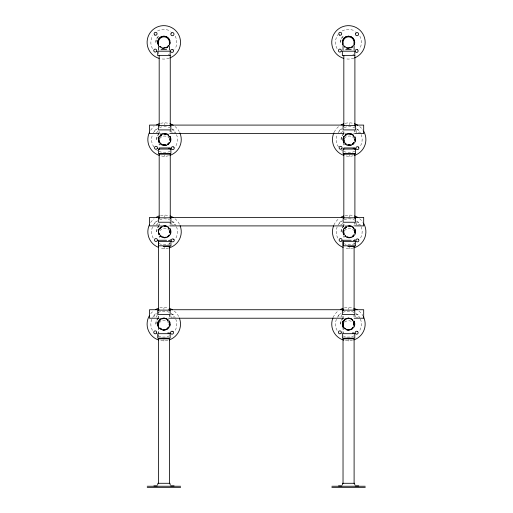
<?xml version="1.0" encoding="UTF-8"?>
<svg xmlns="http://www.w3.org/2000/svg" width="513" height="513" viewBox="0 0 513 513"><rect width="100%" height="100%" fill="white"/><g stroke="black" fill="none" stroke-linecap="round" stroke-linejoin="round"><path stroke-width="0.38" stroke-dasharray="2.56 1.92" d="M160.312 136.137C162.435 133.04 167.565 133.374 169.405 136.605A5.54 5.54 0 0 0 160.672 135.644M159.934 142.351C161.922 145.865 167.559 145.82 169.457 142.242M160.364 228.458C162.486 225.367 167.616 225.701 169.457 228.933A5.54 5.54 0 0 0 160.723 227.971M159.985 234.672C161.826 237.904 166.956 238.237 169.078 235.146M344.948 136.137C347.07 133.04 352.207 133.374 354.047 136.605A5.54 5.54 0 0 0 345.307 135.644M344.569 142.351C346.589 145.916 352.303 145.795 354.162 142.146M345.005 228.458C347.121 225.367 352.258 225.701 354.098 228.933A5.54 5.54 0 0 0 345.358 227.971M344.621 234.672C346.608 238.186 352.251 238.141 354.143 234.563M171.881 130.373L171.996 130.225A1.59 1.59 0 0 1 174.24 130.225A1.59 1.59 0 0 1 174.24 132.469L173.913 132.726M171.887 222.604L171.996 222.456A1.59 1.59 0 0 1 174.247 222.456A1.59 1.59 0 0 1 174.247 224.707L173.913 224.957A1.59 1.59 0 0 1 173.535 225.117M356.522 130.373L356.631 130.225A1.59 1.59 0 0 1 358.882 130.225A1.59 1.59 0 0 1 358.882 132.469L358.549 132.726M356.522 222.604L356.638 222.456A1.59 1.59 0 0 1 358.882 222.456A1.59 1.59 0 0 1 358.882 224.707L358.555 224.957A1.59 1.59 0 0 1 358.17 225.117M168.052 46.786A6.13 6.13 0 0 1 159.383 46.6C162.018 49.453 167.103 48.895 169.053 45.535M159.934 136.605C161.922 133.091 167.559 133.136 169.457 136.714M169.405 142.351L167.334 144.333L164.487 145.019M159.985 228.933C161.826 225.701 166.956 225.367 169.078 228.458M169.457 234.672L167.392 236.653L164.487 237.339M168.79 236.217A6.13 6.13 0 0 1 160.12 236.038C162.756 238.891 167.841 238.327 169.79 234.973M352.694 46.786A6.13 6.13 0 0 1 344.024 46.6C346.66 49.453 351.745 48.895 353.694 45.535M159.197 321.247C161.21 317.682 166.924 317.803 168.783 321.452M168.668 326.986L166.597 328.974L163.692 329.654M168.052 328.544A6.13 6.13 0 0 1 159.383 328.358C162.018 331.212 167.103 330.654 169.053 327.294M344.569 136.605C346.589 133.04 352.303 133.162 354.162 136.811A5.54 5.54 0 0 0 344.505 136.612M354.047 142.351C352.2 145.583 347.07 145.916 344.948 142.826M344.621 228.933C346.608 225.412 352.251 225.464 354.143 229.042M354.098 234.672L352.027 236.653L349.122 237.339M353.431 236.217A6.13 6.13 0 0 1 344.762 236.038C347.397 238.891 352.476 238.327 354.432 234.973M343.832 321.247C345.852 317.682 351.559 317.803 353.425 321.452M353.303 326.986C351.463 330.218 346.333 330.552 344.21 327.461M352.694 328.544A6.13 6.13 0 0 1 345.275 329.359C348.07 331.077 352.008 330.109 353.694 327.294M160.306 227.368C162.666 225.079 166.719 225.169 168.976 227.554A6.13 6.13 0 0 0 159.306 228.618M159.569 319.689C161.928 317.406 165.981 317.489 168.238 319.875A6.13 6.13 0 0 0 158.568 320.939M344.948 227.368C347.301 225.079 351.36 225.169 353.617 227.554A6.13 6.13 0 0 0 343.947 228.618M344.21 319.689C346.564 317.406 350.623 317.489 352.88 319.875A6.13 6.13 0 0 0 343.21 320.939M163.692 47.895L165.135 47.741M348.333 47.895L349.77 47.741M348.333 329.654L349.77 329.5M159.896 133.585L170.284 133.585M344.505 133.585L354.893 133.585M159.896 225.9L170.284 225.9M344.505 225.9L354.893 225.9M159.896 318.22L167.886 318.22M344.505 318.22L353.297 318.22M164.551 145.019L161.8 144.217L160.312 142.826M349.244 237.339L346.487 236.538L345.005 235.146M164.602 237.339L161.851 236.538L160.364 235.146M344.736 46.356C346.865 48.421 350.533 48.344 352.566 46.189A5.54 5.54 0 0 1 344.736 46.356L343.832 45.234M160.101 46.356C162.589 48.831 167.155 48.132 168.783 45.029A5.54 5.54 0 0 1 160.101 46.356L159.197 45.234M344.736 328.115C347.224 330.59 351.79 329.891 353.425 326.781A5.54 5.54 0 0 1 344.736 328.115L343.832 326.986M160.101 328.115C162.589 330.59 167.155 329.891 168.783 326.781A5.54 5.54 0 0 1 160.101 328.115L159.197 326.986M159.575 327.461L161.056 328.852L163.814 329.628M354.105 242.643L354.105 245.022M349.359 215.588L349.359 217.063M349.359 247.272L349.359 248.747M349.308 123.261L349.308 124.742M349.308 154.952L349.308 156.427M348.571 307.903L348.571 309.377M348.571 339.587L348.571 341.062M169.47 242.643L169.47 245.022M164.667 123.261L164.667 124.742M164.667 154.952L164.667 156.427M164.724 215.588L164.724 217.063M164.724 247.272L164.724 248.747M163.929 307.903L163.929 309.377M163.929 339.587L163.929 341.062M158.395 51.191L158.395 54.141M158.395 311.596L158.395 315.29M158.395 334.425L158.395 337.381M353.188 45.234A5.54 5.54 0 0 1 344.454 46.189M353.976 142.351A5.54 5.54 0 0 1 345.243 143.313M352.232 237.089A5.534 4.688 0 0 1 346.692 237.192M344.512 230.831A5.534 4.688 0 0 1 349.244 228.394A5.534 4.688 0 0 1 354.092 230.658M353.361 235.634A5.54 5.54 0 0 1 345.531 235.8M354.534 235.262A6.22 6.22 0 0 1 345.057 236.294M343.909 228.804A6.22 6.22 0 0 1 353.662 227.31M353.976 234.672A5.54 5.54 0 0 1 345.243 235.634M344.505 228.933A5.54 5.54 0 0 1 354.098 229.138M353.188 326.986A5.54 5.54 0 0 1 344.454 327.948M343.716 321.247A5.54 5.54 0 0 1 353.303 321.452M361.158 134.528A12.985 12.985 0 0 1 360.293 146.295M354.836 151.258A12.985 12.985 0 0 1 343.037 151.002M342.453 150.668A12.985 12.985 0 0 1 341.331 149.905M338.516 146.968A12.985 12.985 0 0 1 337.163 134.65M338.08 132.829A12.985 12.985 0 0 1 342.351 128.519M344.152 127.583A12.985 12.985 0 0 1 355.919 128.455M356.484 128.821A12.985 12.985 0 0 1 360.568 133.309M356.965 132.726A1.59 1.59 0 0 1 356.221 130.937M342.453 130.988A1.481 1.481 0 0 1 340.234 132.271L339.927 132.033A1.481 1.481 0 0 1 339.927 129.943A1.481 1.481 0 0 1 342.017 129.943L342.254 130.251A1.481 1.481 0 0 1 342.402 130.603M353.162 155.792A16.711 16.711 0 0 1 345.217 155.798M334.194 132.174A16.711 16.711 0 0 1 338.715 126.531M345.204 123.325A16.711 16.711 0 0 1 353.855 123.511M359.639 126.519A16.711 16.711 0 0 1 363.832 131.514M353.059 46.664A6.22 6.22 0 0 1 343.55 46.035M344.447 138.484A5.54 4.694 0 0 1 349.186 136.041A5.54 4.694 0 0 1 354.047 138.311M352.181 144.769A5.534 4.688 0 0 1 346.641 144.871M353.31 143.313A5.54 5.54 0 0 1 345.473 143.48M354.477 142.935A6.22 6.22 0 0 1 345.005 143.973M343.857 136.484A6.22 6.22 0 0 1 354.329 135.804M359.837 36.109A12.985 12.985 0 0 1 359.555 49.094M354.105 54.051A12.985 12.985 0 0 1 352.841 54.583M337.067 48.613A12.985 12.985 0 0 1 338.105 34.506M342.197 30.972A12.985 12.985 0 0 1 355.182 31.255M353.829 58.187A16.711 16.711 0 0 1 345.191 58.751M361.165 226.765A12.985 12.985 0 0 1 360.293 238.526M354.842 243.489A12.985 12.985 0 0 1 344.274 243.816M337.804 238.045A12.985 12.985 0 0 1 337.163 226.881M338.08 225.06A12.985 12.985 0 0 1 342.351 220.75M344.159 219.821A12.985 12.985 0 0 1 355.919 220.686M356.49 221.052A12.985 12.985 0 0 1 360.575 225.54M357.349 225.117A1.59 1.59 0 0 1 356.227 223.168M342.453 223.219A1.481 1.481 0 0 1 340.234 224.502L339.927 224.271A1.481 1.481 0 0 1 339.927 222.174A1.481 1.481 0 0 1 342.024 222.174L342.254 222.482A1.481 1.481 0 0 1 342.402 222.841M353.168 248.029A16.711 16.711 0 0 1 344.518 247.843M333.886 225.072A16.711 16.711 0 0 1 338.715 218.769M345.211 215.563A16.711 16.711 0 0 1 353.855 215.749M359.645 218.756A16.711 16.711 0 0 1 363.839 223.751M360.427 319.086A12.985 12.985 0 0 1 359.555 330.853M354.105 335.81A12.985 12.985 0 0 1 342.915 335.868M337.067 330.372A12.985 12.985 0 0 1 336.425 319.208M337.342 317.387A12.985 12.985 0 0 1 341.042 313.449M342.799 312.423A12.985 12.985 0 0 1 355.182 313.007M355.753 313.372A12.985 12.985 0 0 1 359.837 317.868M355.9 314.783A1.59 1.59 0 0 1 358.145 314.783A1.59 1.59 0 0 1 358.145 317.028L357.817 317.278A1.59 1.59 0 0 1 357.433 317.438M356.612 317.438A1.59 1.59 0 0 1 355.49 315.495M341.517 314.802A1.481 1.481 0 0 1 339.497 316.829L339.189 316.592A1.481 1.481 0 0 1 339.189 314.501A1.481 1.481 0 0 1 341.286 314.501M352.431 340.35A16.711 16.711 0 0 1 344.48 340.35M333.149 317.393A16.711 16.711 0 0 1 337.984 311.09M344.473 307.883A16.711 16.711 0 0 1 353.117 308.069M358.908 311.077A16.711 16.711 0 0 1 363.101 316.072M351.443 329.41A5.534 4.688 0 0 1 345.903 329.506M344.576 322.158A5.534 4.688 0 0 1 352.399 322.017M353.739 327.576A6.22 6.22 0 0 1 344.268 328.609M343.114 321.125A6.22 6.22 0 0 1 352.873 319.625M168.546 45.234A5.54 5.54 0 0 1 159.812 46.189M169.284 142.434A5.54 5.54 0 0 1 160.55 143.39M159.812 136.689A5.54 5.54 0 0 1 169.399 136.894M167.591 237.089A5.534 4.688 0 0 1 162.057 237.192M159.87 230.831A5.534 4.688 0 0 1 164.602 228.394A5.534 4.688 0 0 1 169.457 230.658M168.719 235.634A5.54 5.54 0 0 1 160.89 235.8M169.893 235.262A6.22 6.22 0 0 1 160.415 236.294M159.267 228.804A6.22 6.22 0 0 1 169.027 227.31M169.284 234.665A5.54 5.54 0 0 1 160.55 235.627M159.812 228.92A5.54 5.54 0 0 1 169.405 229.125M168.546 326.986A5.54 5.54 0 0 1 159.812 327.948M159.075 321.247A5.54 5.54 0 0 1 168.668 321.452M176.523 134.528A12.985 12.985 0 0 1 174.888 147.417M170.201 151.258A12.985 12.985 0 0 1 158.402 151.002M157.812 150.668A12.985 12.985 0 0 1 156.689 149.905M153.874 146.968A12.985 12.985 0 0 1 152.521 134.65M153.438 132.829A12.985 12.985 0 0 1 157.709 128.519M159.517 127.583A12.985 12.985 0 0 1 171.278 128.455M171.849 128.821A12.985 12.985 0 0 1 175.933 133.309M172.323 132.726A1.59 1.59 0 0 1 171.586 130.937M157.812 130.988A1.481 1.481 0 0 1 155.593 132.271L155.285 132.033A1.481 1.481 0 0 1 155.285 129.943A1.481 1.481 0 0 1 157.382 129.943L157.613 130.251A1.481 1.481 0 0 1 157.76 130.603M168.527 155.792A16.711 16.711 0 0 1 160.575 155.798M150.642 130.283A16.711 16.711 0 0 1 154.08 126.531M160.569 123.325A16.711 16.711 0 0 1 169.213 123.511M175.004 126.519A16.711 16.711 0 0 1 179.197 131.514M168.424 46.664A6.22 6.22 0 0 1 159.626 46.85M159.812 138.484A5.54 4.694 0 0 1 164.551 136.041A5.54 4.694 0 0 1 169.405 138.311M167.539 144.769A5.534 4.688 0 0 1 162.005 144.871M168.668 143.313A5.54 5.54 0 0 1 160.838 143.48M169.841 142.935A6.22 6.22 0 0 1 160.364 143.973M159.216 136.484A6.22 6.22 0 0 1 168.976 134.99M175.196 36.109A12.985 12.985 0 0 1 174.92 49.094M169.463 54.051A12.985 12.985 0 0 1 168.206 54.583M152.425 48.613A12.985 12.985 0 0 1 152.707 35.628M157.562 30.972A12.985 12.985 0 0 1 170.547 31.255M169.187 58.187A16.711 16.711 0 0 1 160.556 58.751M176.523 226.765A12.985 12.985 0 0 1 174.895 239.648M170.201 243.489A12.985 12.985 0 0 1 158.402 243.239M153.163 238.045A12.985 12.985 0 0 1 152.528 226.881M153.445 225.06A12.985 12.985 0 0 1 157.715 220.75M159.517 219.821A12.985 12.985 0 0 1 171.284 220.686M171.849 221.052A12.985 12.985 0 0 1 175.933 225.54M172.708 225.117A1.59 1.59 0 0 1 171.586 223.168M157.818 223.219A1.481 1.481 0 0 1 155.599 224.502L155.292 224.271A1.481 1.481 0 0 1 155.292 222.174A1.481 1.481 0 0 1 157.382 222.174L157.619 222.482A1.481 1.481 0 0 1 157.767 222.841M168.527 248.029A16.711 16.711 0 0 1 159.883 247.843M150.649 222.52A16.711 16.711 0 0 1 154.08 218.769M160.569 215.563A16.711 16.711 0 0 1 169.219 215.749M175.004 218.756A16.711 16.711 0 0 1 179.845 225.053M175.786 319.086A12.985 12.985 0 0 1 174.92 330.853M169.463 335.81A12.985 12.985 0 0 1 158.273 335.868M152.425 330.372A12.985 12.985 0 0 1 151.79 319.208M152.707 317.387A12.985 12.985 0 0 1 156.407 313.449M158.158 312.423A12.985 12.985 0 0 1 170.547 313.007M171.118 313.372A12.985 12.985 0 0 1 175.196 317.868M171.259 314.783A1.59 1.59 0 0 1 173.509 314.783A1.59 1.59 0 0 1 173.509 317.028L173.176 317.278A1.59 1.59 0 0 1 172.798 317.438M171.97 317.438A1.59 1.59 0 0 1 170.848 315.495M156.882 314.802A1.481 1.481 0 0 1 154.862 316.829L154.554 316.592A1.481 1.481 0 0 1 156.337 314.264M167.789 340.35A16.711 16.711 0 0 1 159.844 340.35M150.771 313.661A16.711 16.711 0 0 1 153.342 311.09M159.832 307.883A16.711 16.711 0 0 1 168.482 308.069M174.266 311.077A16.711 16.711 0 0 1 179.108 317.374M166.802 329.41A5.534 4.688 0 0 1 161.262 329.506M159.081 323.145A5.534 4.688 0 0 1 163.814 320.708A5.534 4.688 0 0 1 168.662 322.972M169.104 327.576A6.22 6.22 0 0 1 159.626 328.609M158.479 321.125A6.22 6.22 0 0 1 168.232 319.625M159.934 320.285L159.075 321.452A5.54 5.54 0 0 1 168.668 321.247C166.905 318.214 162.313 317.707 159.934 320.285M344.569 320.285L343.716 321.452A5.54 5.54 0 0 1 353.303 321.247C351.54 318.214 346.948 317.707 344.569 320.285M169.79 142.736C167.841 146.096 162.756 146.654 160.12 143.8A6.13 6.13 0 0 0 169.79 142.736M354.425 142.736C352.476 146.096 347.391 146.654 344.755 143.8A6.13 6.13 0 0 0 354.425 142.736M161.595 134.188L160.306 135.131A6.13 6.13 0 0 1 168.976 135.317C167.084 133.374 163.98 132.893 161.595 134.188M346.237 134.188L344.941 135.131A6.13 6.13 0 0 1 353.611 135.317C351.726 133.374 348.616 132.893 346.237 134.188"/><path stroke-width="0.77" d="M157.799 484.028L157.638 484.9M342.44 484.028L342.274 484.9M159.203 142.39L159.286 141.03M158.549 325.665L158.466 327.031A6.13 6.13 0 0 1 158.568 320.939M343.838 142.39L343.928 141.03A5.54 5.54 0 0 1 343.928 138.157M343.89 234.717L343.979 233.351M170.04 139.344L170.207 137.08M170.258 229.401L170.04 232.421L170.258 230.061M169.47 321.715L169.252 324.735L169.47 322.376M354.733 138.587L354.849 137.08M354.9 229.401L354.733 231.664L354.9 230.061M354.105 321.715L353.887 324.735L354.105 322.376M159.133 142.05L159.286 140.28M159.184 234.37L159.293 233.191M158.395 326.685L158.549 324.915M343.768 142.05L343.928 140.28M343.825 234.37L343.979 232.601M343.03 326.685L343.191 324.915M170.059 139.312L170.207 137.74M155.824 42.188L156.138 40.129M156.555 139.389L156.875 137.33M156.561 231.626L156.875 229.561M155.824 323.947L156.138 321.882M340.459 42.188L340.779 40.129M341.196 139.389L341.511 137.33M341.196 231.626L341.517 229.561M340.459 323.947L340.779 321.882M156.978 38.218L158.286 36.59M157.715 135.419L159.017 133.79M157.715 227.65L159.017 226.021M341.62 38.218L342.921 36.59M156.978 319.977L158.286 318.349M342.351 135.419L343.659 133.79M342.351 227.65L343.659 226.021M341.62 319.977L342.921 318.349M159.094 125.089L149.507 125.089L149.507 133.585L159.094 133.585M170.284 125.089L343.71 125.089M354.893 125.089L363.685 125.089L363.685 133.585L354.893 133.585M170.284 133.585L343.71 133.585M168.501 148.308L170.207 148.308M353.143 148.308L354.849 148.308M159.133 154.208L170.207 154.208M343.768 154.208L354.849 154.208M159.094 217.409L149.507 217.409L149.507 225.9L159.094 225.9M170.284 217.409L343.71 217.409M354.893 217.409L363.685 217.409L363.685 225.9L354.893 225.9M170.284 225.9L343.71 225.9M166.597 240.257L158.395 240.257L158.395 310.936M351.238 240.257L343.03 240.257L343.03 310.936M168.553 240.629L170.258 240.629L170.258 239.488M353.194 240.629L354.9 240.629L354.9 239.488M163.172 246.535L170.258 246.535M347.814 246.535L354.9 246.535M159.094 309.73L149.507 309.73L149.507 318.22L159.094 318.22M168.687 309.73L343.71 309.73M354.098 309.73L363.685 309.73L363.685 318.22L354.098 318.22M168.687 318.22L343.71 318.22M158.613 332.95L158.395 331.821M167.764 332.95L169.47 332.95M343.248 332.95L343.03 331.821M352.399 332.95L354.105 332.95M157.799 483.291L170.059 483.291M342.44 483.291L354.701 483.291M153.881 485.875L157.196 485.875M170.662 485.875L174.093 485.875M338.516 485.875L341.838 485.875M355.304 485.875L358.728 485.875M147.225 486.241L180.64 486.241M331.86 486.241L365.275 486.241M147.225 487.35L180.64 487.35M331.86 487.35L365.275 487.35M354.861 484.9L354.701 484.028M170.226 484.9L170.059 484.028M354.688 231.799L354.9 232.966L354.784 231.799M353.887 324.069L354.105 325.287L353.989 324.12M170.047 231.799L170.258 232.966L170.143 231.799M169.252 324.069L169.47 325.287L169.354 324.12M354.727 139.478L354.849 140.645M170.092 139.478L170.207 140.645M354.9 126.301L354.9 55.622L342.351 55.622L342.351 51.191L354.791 51.191L354.791 55.622M354.9 149.533L354.9 147.943L343.825 147.943L343.825 149.533M354.9 153.502L354.9 218.621M354.9 222.969L354.9 224.117M354.9 231.761L354.9 232.113M354.849 130.648L354.849 131.796M354.849 139.433L354.849 139.792M354.105 46.311L354.105 50.043M354.105 246.612L354.105 310.936M354.105 315.29L354.105 316.431M354.105 324.075L354.105 324.434M354.105 483.432L354.105 338.849L343.03 338.849L343.03 483.432M343.928 137.086L343.928 144.826M343.979 236.102L343.979 237.147M343.825 55.622L343.825 126.301M343.825 153.502L343.825 218.621M343.825 224.098L343.825 225.053M343.768 131.777L343.768 132.732M343.191 321.722L343.191 329.468M343.03 46.439L343.03 50.062M343.03 316.412L343.03 317.367M170.258 126.301L170.258 55.622L157.709 55.622L157.709 51.191L170.149 51.191L170.149 55.622M170.258 149.533L170.258 147.943L159.184 147.943L159.184 149.533M170.258 153.502L170.258 218.621M170.258 222.969L170.258 224.117M170.258 231.761L170.258 232.113M170.207 130.648L170.207 131.796M170.207 139.433L170.207 139.792M169.47 46.311L169.47 50.043M169.47 246.612L169.47 310.936M169.47 315.29L169.47 316.431M169.47 324.075L169.47 324.434M169.47 483.432L169.47 338.849L158.395 338.849L158.395 483.432M159.344 236.102L159.344 237.147M159.286 143.781L159.286 144.826M159.184 55.622L159.184 126.301M159.133 131.777L159.133 132.732M159.184 153.502L159.184 218.621M159.184 224.098L159.184 225.053M158.549 321.722L158.549 329.468M158.395 46.439L158.395 50.062M158.395 316.412L158.395 317.367M343.825 231.921A5.54 5.54 0 0 1 343.979 230.484M354.9 231.684A5.54 5.54 0 0 1 354.74 233.12M354.682 228.574A6.22 6.22 0 0 1 354.816 234.794M344.043 235.025A6.22 6.22 0 0 1 343.909 228.804M355.317 139.69A6.13 6.13 0 0 1 355.073 141.274M343.813 142.511A6.13 6.13 0 0 1 343.941 136.381M363.832 131.514A16.711 16.711 0 0 1 354.56 155.388M343.825 155.388A16.711 16.711 0 0 1 333.886 132.835M341.139 124.909A16.711 16.711 0 0 1 343.806 123.736M354.547 123.729A16.711 16.711 0 0 1 357.85 125.268M343.248 43.906A5.54 5.54 0 0 1 348.449 36.821A5.54 5.54 0 0 1 353.951 43.676M343.248 45.586A6.22 6.22 0 0 1 348.436 36.141A6.22 6.22 0 0 1 354.021 45.356M345.698 49.671A5.521 0.449 0 0 1 351.238 49.658M354.887 136.727A6.22 6.22 0 0 1 354.759 142.473M343.986 142.704A6.22 6.22 0 0 1 343.857 136.484M343.075 45.311A6.13 6.13 0 0 1 348.584 36.231A6.13 6.13 0 0 1 353.694 45.535M343.781 58.405A16.711 16.711 0 0 1 334.553 33.082A16.711 16.711 0 0 1 361.479 31.889A16.711 16.711 0 0 1 354.515 57.931M343.813 234.742A6.13 6.13 0 0 1 343.947 228.618M363.839 223.751A16.711 16.711 0 0 1 353.867 247.837M343.139 247.375A16.711 16.711 0 0 1 333.604 225.746M341.145 217.146A16.711 16.711 0 0 1 343.813 215.967M354.547 215.967A16.711 16.711 0 0 1 357.85 217.499M353.823 321.164A6.13 6.13 0 0 1 354.336 325.832M343.21 320.939A6.13 6.13 0 0 0 343.075 327.07L343.191 325.665A5.54 5.54 0 0 1 343.191 322.799M363.435 316.713A16.711 16.711 0 0 1 353.829 339.939M343.781 340.164A16.711 16.711 0 0 1 332.873 318.073M340.408 309.467A16.711 16.711 0 0 1 343.075 308.294M353.81 308.287A16.711 16.711 0 0 1 357.112 309.826M353.887 322.568A5.54 5.54 0 0 1 353.951 325.434M353.887 320.894A6.22 6.22 0 0 1 354.021 327.114M343.248 327.345A6.22 6.22 0 0 1 343.114 321.125M170.04 230.254A5.54 5.54 0 0 1 170.104 233.12M170.04 228.574A6.22 6.22 0 0 1 170.175 234.794M159.139 234.55A6.22 6.22 0 0 1 159.267 228.804M170.675 139.69A6.13 6.13 0 0 1 170.431 141.274M159.171 142.511A6.13 6.13 0 0 1 159.306 136.381M169.918 136.612A6.13 6.13 0 0 1 170.502 138.1M179.839 132.822A16.711 16.711 0 0 1 169.925 155.388M159.184 155.388A16.711 16.711 0 0 1 149.552 132.174M156.503 124.909A16.711 16.711 0 0 1 159.171 123.736M169.906 123.729A16.711 16.711 0 0 1 173.208 125.268M158.613 43.906A5.54 5.54 0 0 1 163.814 36.821A5.54 5.54 0 0 1 169.309 43.676M158.613 45.586A6.22 6.22 0 0 1 163.801 36.141A6.22 6.22 0 0 1 169.386 45.356M161.056 49.671A5.521 0.449 0 0 1 166.597 49.658M159.133 139.6A5.54 5.54 0 0 1 159.286 138.157M170.207 139.363A5.54 5.54 0 0 1 170.047 140.799M169.989 136.253A6.22 6.22 0 0 1 170.124 142.473M159.351 142.704A6.22 6.22 0 0 1 159.216 136.484M169.944 42.489A6.13 6.13 0 0 1 169.7 44.073M158.44 45.311A6.13 6.13 0 0 1 166.988 37.116M168.238 38.116A6.13 6.13 0 0 1 169.765 40.899M159.145 58.405A16.711 16.711 0 0 1 149.911 33.082A16.711 16.711 0 0 1 176.844 31.889A16.711 16.711 0 0 1 169.88 57.931M159.177 234.742A6.13 6.13 0 0 1 159.306 228.618M169.925 228.843A6.13 6.13 0 0 1 170.502 230.331M180.121 225.726A16.711 16.711 0 0 1 169.226 247.837M158.504 247.375A16.711 16.711 0 0 1 149.559 224.405M156.503 217.146A16.711 16.711 0 0 1 159.171 215.967M169.912 215.967A16.711 16.711 0 0 1 173.214 217.499M169.944 324.248A6.13 6.13 0 0 1 169.7 325.832M169.187 321.164A6.13 6.13 0 0 1 169.765 322.658M179.383 318.054A16.711 16.711 0 0 1 169.187 339.939M158.453 339.946A16.711 16.711 0 0 1 149.52 315.45M155.766 309.467A16.711 16.711 0 0 1 158.434 308.294M169.175 308.287A16.711 16.711 0 0 1 172.477 309.826M158.613 325.665A5.54 5.54 0 0 1 158.549 322.799M169.252 322.568A5.54 5.54 0 0 1 169.309 325.434M169.252 320.894A6.22 6.22 0 0 1 169.386 327.114M158.613 327.345A6.22 6.22 0 0 1 158.479 321.125M156.523 51.313L156.285 51.621A1.481 1.481 0 0 1 154.195 51.621A1.481 1.481 0 0 1 154.195 49.524L154.503 49.293A1.481 1.481 0 0 1 156.523 51.313M171.259 33.024L171.009 33.351A1.59 1.59 0 0 0 173.176 35.525L173.509 35.269A1.59 1.59 0 0 0 173.509 33.024A1.59 1.59 0 0 0 171.259 33.024M157.26 148.513L157.023 148.821A1.481 1.481 0 0 1 154.926 148.821A1.481 1.481 0 0 1 154.926 146.724L155.234 146.494A1.481 1.481 0 0 1 157.26 148.513M157.26 240.744L157.023 241.052A1.481 1.481 0 0 1 154.932 241.052A1.481 1.481 0 0 1 154.932 238.962L155.24 238.725A1.481 1.481 0 0 1 157.26 240.744M341.164 51.313L340.927 51.621A1.481 1.481 0 0 1 338.83 51.621A1.481 1.481 0 0 1 338.83 49.524L339.138 49.293A1.481 1.481 0 0 1 341.164 51.313M355.9 33.024L355.644 33.351A1.59 1.59 0 0 0 357.817 35.525L358.145 35.269A1.59 1.59 0 0 0 358.145 33.024A1.59 1.59 0 0 0 355.9 33.024M156.523 333.072L156.285 333.379A1.481 1.481 0 0 1 154.195 333.379A1.481 1.481 0 0 1 154.195 331.283L154.503 331.045A1.481 1.481 0 0 1 156.523 333.072M341.895 148.513L341.658 148.821A1.481 1.481 0 0 1 339.568 148.821A1.481 1.481 0 0 1 339.568 146.724L339.875 146.494A1.481 1.481 0 0 1 341.895 148.513M341.895 240.744L341.664 241.052A1.481 1.481 0 0 1 339.568 241.052A1.481 1.481 0 0 1 339.568 238.962L339.875 238.725A1.481 1.481 0 0 1 341.895 240.744M341.164 333.072L340.927 333.379A1.481 1.481 0 0 1 338.83 333.379A1.481 1.481 0 0 1 338.83 331.283L339.138 331.045A1.481 1.481 0 0 1 341.164 333.072M170.887 125.48L158.446 125.48L158.446 129.911L170.887 129.911L170.887 125.48M355.528 125.48L343.088 125.48L343.088 129.911L355.528 129.911L355.528 125.48M170.887 149.046L158.446 149.046L158.446 153.477L170.887 153.477L170.887 149.046M355.528 149.046L343.088 149.046L343.088 153.477L355.528 153.477L355.528 149.046M170.944 217.801L158.504 217.801L158.504 222.232L170.944 222.232L170.944 217.801M355.58 217.801L343.139 217.801L343.139 222.232L355.58 222.232L355.58 217.801M170.944 241.373L158.504 241.373L158.504 245.804L170.944 245.804L170.944 241.373M355.58 241.373L343.139 241.373L343.139 245.804L355.58 245.804L355.58 241.373M170.149 310.115L157.709 310.115L157.709 314.546L170.149 314.546L170.149 310.115M354.791 310.115L342.351 310.115L342.351 314.546L354.791 314.546L354.791 310.115M170.149 333.687L157.709 333.687L157.709 338.118L170.149 338.118L170.149 333.687M354.791 333.687L342.351 333.687L342.351 338.118L354.791 338.118L354.791 333.687M339.497 35.07L339.189 34.833A1.481 1.481 0 0 1 339.189 32.742A1.481 1.481 0 0 1 341.286 32.742L341.517 33.05A1.481 1.481 0 0 1 339.497 35.07M357.708 49.883L357.401 49.646A1.481 1.481 0 0 0 355.381 51.672L355.618 51.98A1.481 1.481 0 0 0 357.708 51.98A1.481 1.481 0 0 0 357.708 49.883M358.446 147.084L358.138 146.853A1.481 1.481 0 0 0 356.118 148.873L356.349 149.18A1.481 1.481 0 0 0 358.446 149.18A1.481 1.481 0 0 0 358.446 147.084M154.862 35.07L154.554 34.833A1.481 1.481 0 0 1 154.554 32.742A1.481 1.481 0 0 1 156.645 32.742L156.882 33.05A1.481 1.481 0 0 1 154.862 35.07M173.073 49.883L172.766 49.646A1.481 1.481 0 0 0 170.746 51.672L170.976 51.98A1.481 1.481 0 0 0 173.073 51.98A1.481 1.481 0 0 0 173.073 49.883M358.446 239.321L358.138 239.084A1.481 1.481 0 0 0 356.118 241.104L356.355 241.411A1.481 1.481 0 0 0 358.446 241.411A1.481 1.481 0 0 0 358.446 239.321M173.804 147.084L173.497 146.853A1.481 1.481 0 0 0 171.477 148.873L171.714 149.18A1.481 1.481 0 0 0 173.804 149.18A1.481 1.481 0 0 0 173.804 147.084M357.708 331.642L357.401 331.404A1.481 1.481 0 0 0 355.381 333.431L355.618 333.732A1.481 1.481 0 0 0 357.708 333.732A1.481 1.481 0 0 0 357.708 331.642M173.811 239.321L173.503 239.084A1.481 1.481 0 0 0 171.483 241.104L171.714 241.411A1.481 1.481 0 0 0 173.811 241.411A1.481 1.481 0 0 0 173.811 239.321M173.073 331.642L172.766 331.404A1.481 1.481 0 0 0 170.746 333.431L170.976 333.732A1.481 1.481 0 0 0 173.073 333.732A1.481 1.481 0 0 0 173.073 331.642"/></g></svg>
